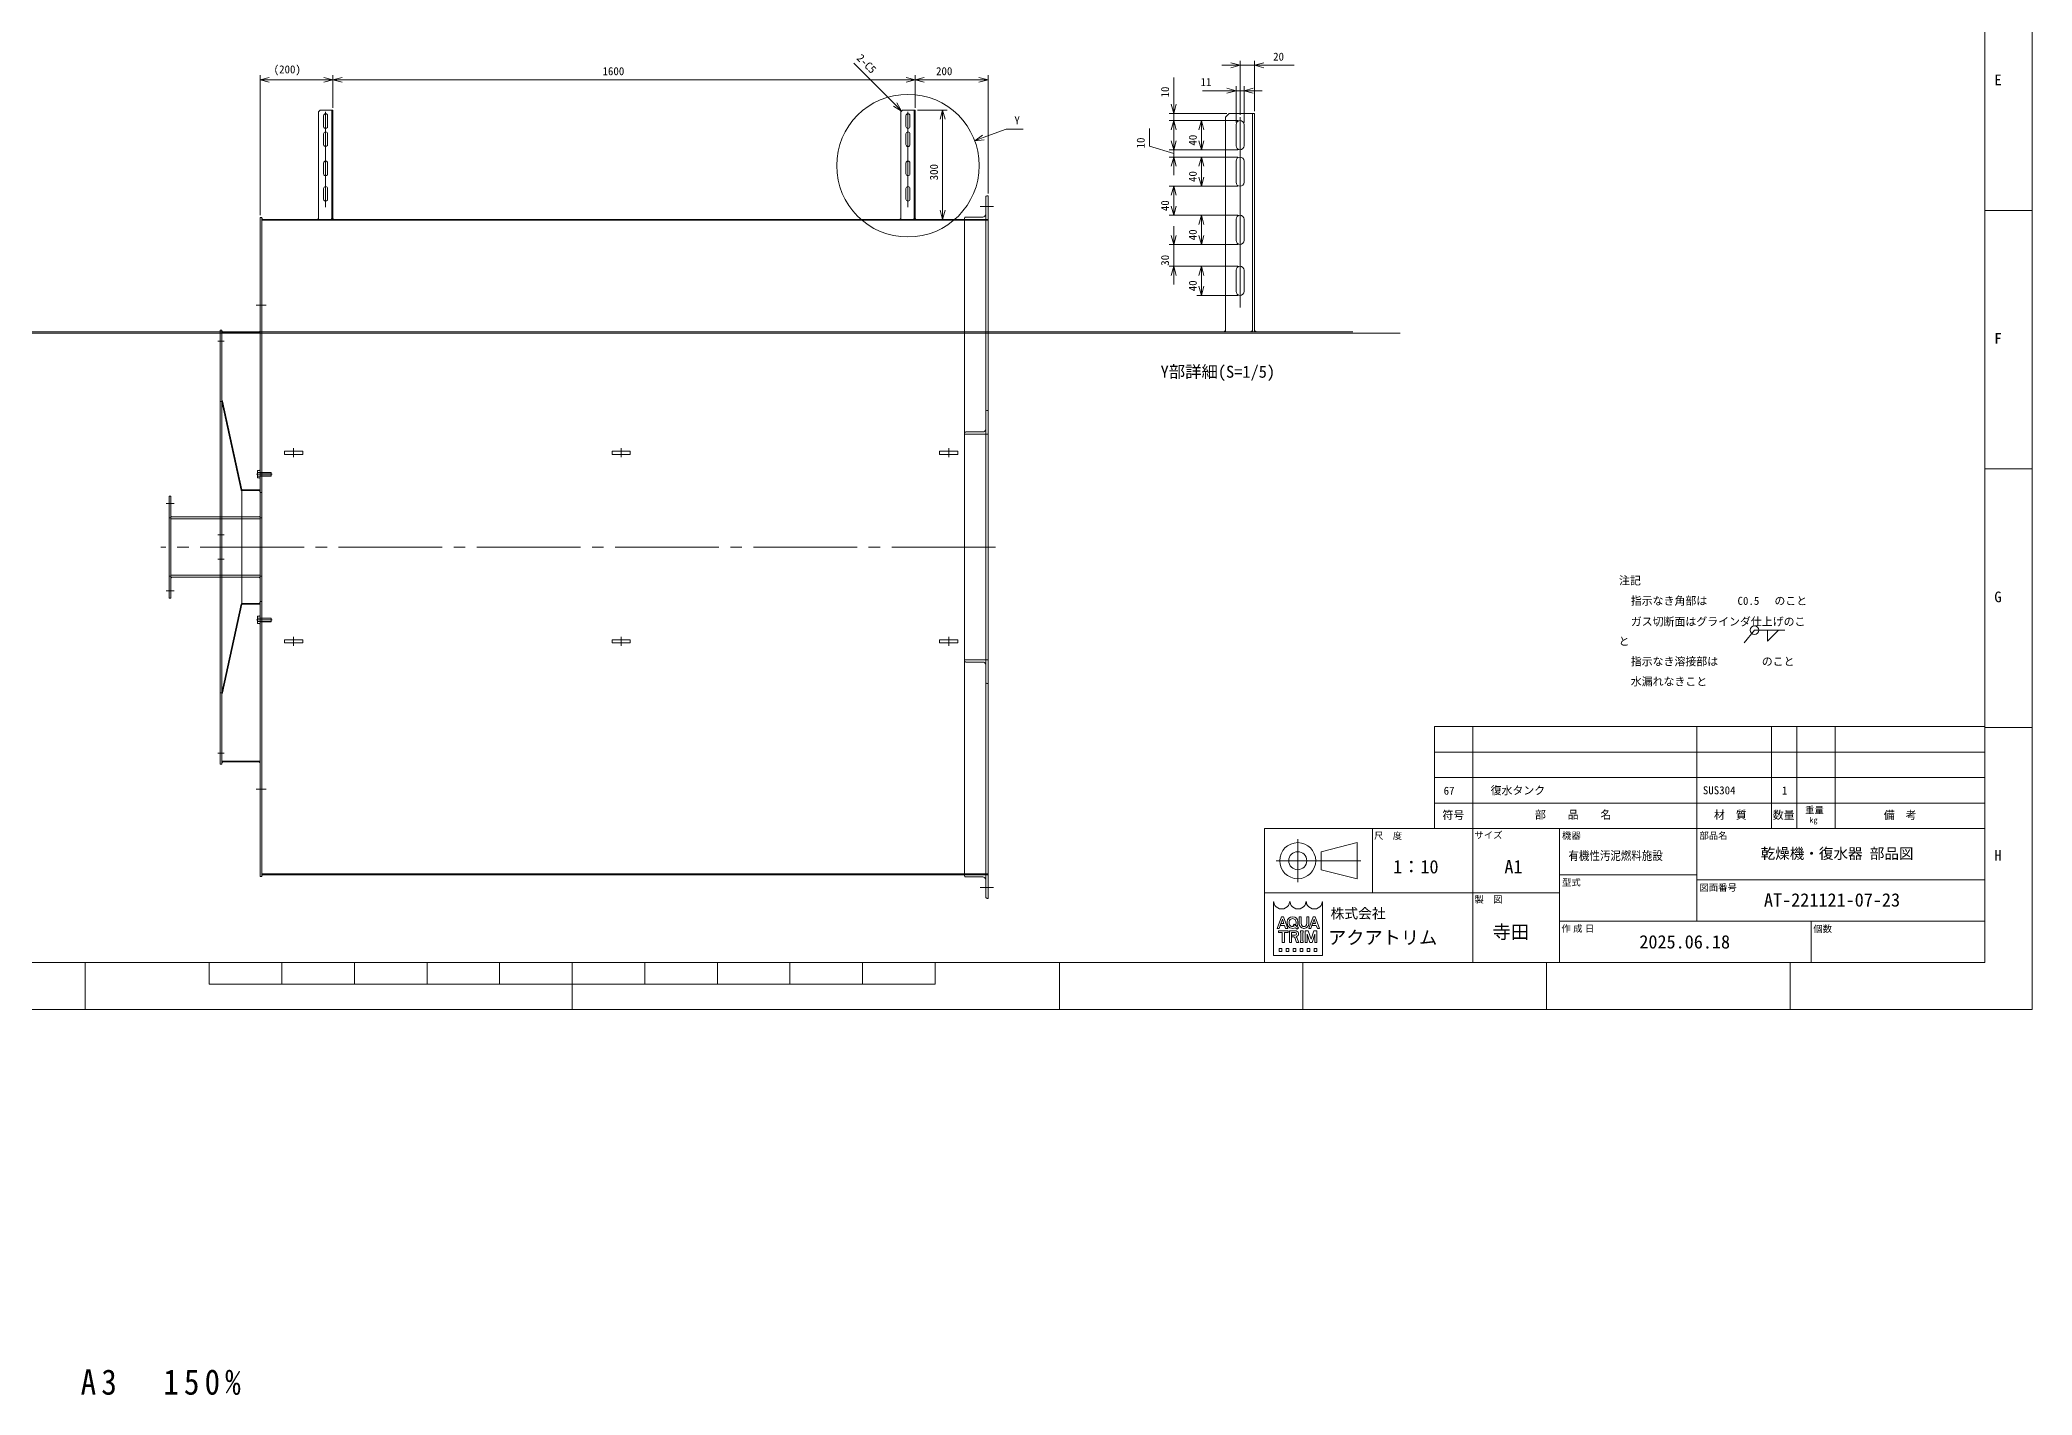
# Model space of a CAD drawing. Units: millimetres at full size, with parts at other scales. Extents: x -4141 to 4141, y -3950 to 2939.
# Drawn here: x -1333 to 4141, y -3950 to -228 of the extents above; entities that cross this region are included whole.
import ezdxf
from ezdxf.enums import TextEntityAlignment as Align

# ---------------------------------------------------------------- set-up
doc = ezdxf.new("R2010")
doc.units = ezdxf.units.MM
doc.header["$LTSCALE"] = 31.6617
doc.linetypes.add('CHAIN2', pattern=[12, 9, -1, 1, -1])
for name, color, linetype, lineweight in [('0-0_90_FRAME', 2, 'Continuous', 9), ('0-1_91_BLANK', 6, 'Continuous', 9), ('0-2_08_DIM', 3, 'Continuous', 9), ('0-3_0', 134, 'Continuous', 9), ('0-4_05_CENTER', 2, 'CHAIN2', 9), ('0-5_04_HIDDEN', 7, 'Continuous', 9), ('0-6_10_DRAFT', 1, 'Continuous', 9), ('0-7_01_NORMAL', 134, 'Continuous', 9)]:
    doc.layers.add(name, color=color, linetype=linetype, lineweight=lineweight)
doc.layers.add('0-8_07_TEXT', color=3, linetype='Continuous')
doc.layers.add('0-9', color=7, linetype='Continuous')
doc.styles.add('ＭＳ ゴシック', font='')
doc.styles.add('ＭＳ Ｐゴシック', font='')
doc.styles.get('ＭＳ ゴシック').set_extended_font_data('MS Gothic')
doc.styles.get('ＭＳ Ｐゴシック').set_extended_font_data('MS PGothic')

# ---------------------------------------------------------------- blocks, each defined once
blk = doc.blocks.new('Weld-line')
at = {"layer": '0-2_08_DIM'}
blk.add_line((0, 0), (1, 0), dxfattribs=at)
blk = doc.blocks.new('Weld10-s5')
at = {"layer": '0-2_08_DIM'}
blk.add_circle((0, 0), 2, dxfattribs=at)
blk = doc.blocks.new('Weld10-a1')
at = {"layer": '0-2_08_DIM'}
blk.add_lwpolyline([(5, 0), (0, 5), (0, 0)], close=True, dxfattribs=at)
blk = doc.blocks.new('Jis_w20130906110600')
at = {"layer": '0-2_08_DIM'}
blk.add_line((-4.631, -5.765), (0, 0), dxfattribs=at)
blk.add_blockref('Weld10-s5', (0, 0), dxfattribs=at)
at = {"layer": '0-2_08_DIM', "xscale": 14, "yscale": 14}
blk.add_blockref('Weld-line', (0, 0), dxfattribs=at)
at = {"layer": '0-2_08_DIM', "xscale": -1, "rotation": 180}
blk.add_blockref('Weld10-a1', (6, 0), dxfattribs=at)
blk = doc.blocks.new('A$C318E24B0_1_1_1')
at = {"layer": '0-3_0'}
for p, q in [((0, 0), (0, -65)), ((0, 0), (65, 0)), ((65, -2), (65, 0)), ((6, -61), (6, -14.5)), ((14.5, -6), (61, -6)), ((2, -65), (0, -65))]:
    blk.add_line(p, q, dxfattribs=at)
for centre, radius, start, end in [((14.5, -14.5), 8.5, 90, 180), ((61, -2), 4, 270, 0), ((2, -61), 4, 270, 0)]:
    blk.add_arc(centre, radius, start, end, dxfattribs=at)
blk = doc.blocks.new('A$C742A68D0_1_1_1')
at = {"layer": '0-5_04_HIDDEN'}
for p, q in [((-9.81, 7), (9.81, 7)), ((-9.81, 0), (-9.81, 7)), ((-9.81, 0), (9.81, 0)), ((-5, -30), (-5, 0)), ((-4.91, 0), (-4.91, 7)), ((-4.19, -30), (-4.19, 0)), ((4.19, -30), (4.19, 0)), ((4.91, 0), (4.91, 7)), ((5, -30), (5, 0)), ((9.81, 0), (9.81, 7)), ((-5, -30), (5, -30))]:
    blk.add_line(p, q, dxfattribs=at)
at = {"layer": '0-5_04_HIDDEN', "linetype": 'CHAIN2'}
blk.add_line((0, -33), (0, 10), dxfattribs=at)
at = {"layer": '0-6_10_DRAFT', "style": 'ＭＳ ゴシック', "width": 1.85}
blk.add_text('BT-M10x30L', height=0.22, dxfattribs=at).set_placement((6.81, 6.66), align=Align.BOTTOM_LEFT)
blk = doc.blocks.new('A$C6847E62C')
at = {"layer": '0-4_05_CENTER'}
blk.add_line((-33.42, -20), (-294.99, -20), dxfattribs=at)
at = {"layer": '0-5_04_HIDDEN'}
blk.add_line((-300, -3), (0, -3), dxfattribs=at)
at = {"layer": '0-7_01_NORMAL'}
for p, q in [((-295, -40), (-300, -35)), ((0, -40), (-295, -40)), ((-284.5, -14.5), (-255.5, -14.5)), ((-255.5, -25.5), (-284.5, -25.5)), ((-234.5, -14.5), (-205.5, -14.5)), ((-205.5, -25.5), (-234.5, -25.5)), ((-154.5, -14.5), (-125.5, -14.5)), ((-125.5, -25.5), (-154.5, -25.5)), ((-84.5, -14.5), (-55.5, -14.5)), ((-55.5, -25.5), (-84.5, -25.5))]:
    blk.add_line(p, q, dxfattribs=at)
blk.add_lwpolyline([(-300, -35), (-300, 0), (0, 0)], dxfattribs=at)
at = {"layer": '0-7_01_NORMAL', "color": 3}
for points in [[(0, 0), (-2, 0), (0, 2)], [(0, -3), (-2, -3), (0, -5)], [(0, -40), (-2, -40), (0, -42)]]:
    blk.add_lwpolyline(points, close=True, dxfattribs=at)
at = {"layer": '0-7_01_NORMAL'}
for centre, start, end in [((-284.5, -20), 90, 270), ((-255.5, -20), 270, 90), ((-234.5, -20), 90, 270), ((-205.5, -20), 270, 90), ((-154.5, -20), 90, 270), ((-125.5, -20), 270, 90), ((-84.5, -20), 90, 270), ((-55.5, -20), 270, 90)]:
    blk.add_arc(centre, 5.5, start, end, dxfattribs=at)
blk = doc.blocks.new('A$C685246EE')
at = {"layer": '0-3_0'}
for p, q in [((-40, 295), (-35, 300)), ((-40, 0), (-40, 295)), ((-25.5, 255.5), (-25.5, 284.5)), ((-14.5, 284.5), (-14.5, 255.5)), ((-25.5, 205.5), (-25.5, 234.5)), ((-14.5, 234.5), (-14.5, 205.5)), ((-25.5, 125.5), (-25.5, 154.5)), ((-14.5, 154.5), (-14.5, 125.5)), ((-25.5, 55.5), (-25.5, 84.5)), ((-14.5, 84.5), (-14.5, 55.5)), ((135, 0), (-1795, 0))]:
    blk.add_line(p, q, dxfattribs=at)
blk.add_lwpolyline([(-35, 300), (0, 300), (0, 0)], dxfattribs=at)
at = {"layer": '0-3_0', "color": 3}
for points in [[(-40, 0), (-40, 2), (-42, 0)], [(-3, 0), (-3, 2), (-5, 0)], [(0, 0), (0, 2), (2, 0)]]:
    blk.add_lwpolyline(points, close=True, dxfattribs=at)
at = {"layer": '0-3_0'}
for centre, start, end in [((-20, 284.5), 0, 180), ((-20, 255.5), 180, 0), ((-20, 234.5), 0, 180), ((-20, 205.5), 180, 0), ((-20, 154.5), 0, 180), ((-20, 125.5), 180, 0), ((-20, 84.5), 0, 180), ((-20, 55.5), 180, 0)]:
    blk.add_arc(centre, 5.5, start, end, dxfattribs=at)
at = {"layer": '0-4_05_CENTER'}
blk.add_line((-20, 33.42), (-20, 294.99), dxfattribs=at)
at = {"layer": '0-5_04_HIDDEN'}
for p, q in [((-3, 300), (-3, 0)), ((200, -2), (-1795, -2))]:
    blk.add_line(p, q, dxfattribs=at)
blk = doc.blocks.new('_Open30')
at = {"layer": '0-2_08_DIM'}
blk.add_line((0, 0), (-1, 0), dxfattribs=at)
blk.add_lwpolyline([(-1, 0.268), (0, 0), (-1, -0.268)], dxfattribs=at)

msp = doc.modelspace()

# ---------------------------------------------------------------- linework, layer by layer
at = {"layer": '0-0_90_FRAME'}
for p, q in [((4141.01, -696.26), (4011.39, -696.26)), ((4141.01, -1406.24), (4011.39, -1406.24)), ((2499.17, -2113.85), (2499.17, -2393.85)), ((2499.17, -2113.85), (4011.39, -2113.85)), ((2604.17, -2113.85), (2604.17, -2393.85)), ((3220.08, -2113.85), (3220.08, -2393.85)), ((3424.52, -2113.85), (3424.52, -2393.85)), ((3494.52, -2113.85), (3494.52, -2393.85)), ((3599.52, -2113.85), (3599.52, -2393.85)), ((4141.01, -2116.21), (4011.39, -2116.21)), ((2499.17, -2183.85), (4011.39, -2183.85)), ((2499.17, -2253.85), (4011.39, -2253.85)), ((2499.17, -2323.85), (4011.39, -2323.85)), ((2066.09, -2668.38), (2066.09, -2668.23)), ((2066.09, -2668.38), (2071.83, -2668.38)), ((2070.24, -2674.78), (2096.5, -2674.78)), ((2070.24, -2674.78), (2070.24, -2679.27)), ((2070.24, -2679.27), (2079.85, -2679.27)), ((2071.83, -2668.38), (2080.82, -2643.16)), ((2074.97, -2659.94), (2076.7, -2655.07)), ((2074.97, -2659.94), (2086.79, -2659.94)), ((2076.7, -2655.07), (2085.06, -2655.07)), ((2078.16, -2636.36), (2083.47, -2636.36)), ((2080.49, -2706.8), (2080.49, -2679.91)), ((2085.06, -2655.07), (2080.82, -2643.16)), ((2095.54, -2668.23), (2083.47, -2636.36)), ((2086.25, -2706.8), (2086.25, -2679.91)), ((2086.89, -2679.27), (2096.5, -2679.27)), ((2094.18, -2650.45), (2094.18, -2654.29)), ((2095.54, -2668.38), (2095.54, -2668.23)), ((2096.5, -2674.78), (2096.5, -2679.27)), ((2099.52, -2650.83), (2099.52, -2653.9)), ((2100.15, -2674.78), (2100.15, -2706.8)), ((2100.15, -2674.78), (2114.88, -2674.78)), ((2105.91, -2679.27), (2115.64, -2679.27)), ((2110.15, -2659.89), (2112.99, -2656.88)), ((2110.15, -2659.89), (2112.76, -2662.44)), ((2112.99, -2656.88), (2124.85, -2666.65)), ((2116.4, -2659.54), (2120.53, -2662.94)), ((2116.69, -2666.25), (2121.14, -2670.59)), ((2118.3, -2650.83), (2118.3, -2653.9)), ((2121.14, -2670.59), (2124.85, -2666.65)), ((2123.64, -2650.45), (2123.64, -2654.29)), ((2126.6, -2655.45), (2126.6, -2636.36)), ((2132.36, -2636.36), (2126.6, -2636.36)), ((2130.71, -2674.78), (2137.75, -2674.78)), ((2130.71, -2674.78), (2130.71, -2679.27)), ((2131.35, -2701.68), (2131.35, -2679.91)), ((2132.36, -2654.29), (2132.36, -2636.36)), ((2137.11, -2701.68), (2137.11, -2679.91)), ((2137.75, -2674.78), (2137.75, -2679.27)), ((2141.01, -2668.38), (2139.09, -2668.38)), ((2143.52, -2674.78), (2151.89, -2674.78)), ((2159.53, -2698.04), (2151.89, -2674.78)), ((2153.17, -2668.38), (2153.17, -2668.23)), ((2153.17, -2668.38), (2158.92, -2668.38)), ((2153.49, -2655.45), (2153.49, -2636.36)), ((2158.92, -2668.38), (2167.9, -2643.16)), ((2159.53, -2698.04), (2167.18, -2674.78)), ((2162.05, -2659.94), (2163.79, -2655.07)), ((2162.05, -2659.94), (2173.87, -2659.94)), ((2163.79, -2655.07), (2172.14, -2655.07)), ((2165.24, -2636.36), (2170.55, -2636.36)), ((2175.55, -2674.78), (2167.18, -2674.78)), ((2172.14, -2655.07), (2167.9, -2643.16)), ((2182.63, -2668.23), (2170.55, -2636.36)), ((2182.63, -2668.38), (2182.63, -2668.23)), ((2071.84, -2723.57), (2071.84, -2731.26)), ((2080.49, -2706.8), (2086.25, -2706.8)), ((2091.06, -2723.57), (2091.06, -2731.26)), ((2106.1, -2691.63), (2106.1, -2687.15)), ((2106.1, -2687.15), (2115.64, -2687.15)), ((2106.1, -2691.63), (2112.39, -2691.63)), ((2110.27, -2723.57), (2110.27, -2731.26)), ((2114.77, -2693.23), (2119.64, -2706.8)), ((2119.64, -2706.8), (2125.85, -2706.8)), ((2120.34, -2693.03), (2125.85, -2706.55)), ((2125.85, -2706.55), (2125.85, -2706.8)), ((2129.48, -2723.57), (2129.48, -2731.26)), ((2130.71, -2706.8), (2130.71, -2702.32)), ((2148.69, -2723.57), (2148.69, -2731.26)), ((2156.65, -2706.8), (2149.28, -2684.39)), ((2156.65, -2706.8), (2162.42, -2706.8)), ((2162.42, -2706.8), (2169.79, -2684.39)), ((2175.59, -2723.57), (2175.59, -2731.26)), ((-1209.25, -2890.6), (-1209.25, -2761.56)), ((1468.09, -2890.6), (1468.09, -2761.56)), ((2137.42, -2890.6), (2137.42, -2761.56)), ((2806.76, -2890.6), (2806.76, -2761.56)), ((3476.09, -2890.6), (3476.09, -2761.56))]:
    msp.add_line(p, q, dxfattribs=at)
at = {"layer": '0-0_90_FRAME', "color": 134}
for p, q in [((2328.39, -2570.64), (2328.39, -2393.85)), ((2499.17, -2393.85), (4011.39, -2393.85)), ((2604.17, -2761.56), (2604.17, -2393.85)), ((2842.46, -2761.56), (2842.46, -2393.85)), ((3220.08, -2393.85), (3220.08, -2648.42)), ((2122.96, -2541.64), (2122.96, -2422.84)), ((2063.56, -2482.24), (2296.21, -2482.24)), ((2842.46, -2570.64), (2031.39, -2570.64)), ((2842.46, -2521.14), (3220.08, -2521.14)), ((3220.08, -2535.28), (4011.39, -2535.28)), ((2842.46, -2648.42), (4011.39, -2648.42)), ((3533.82, -2648.42), (3533.82, -2761.56))]:
    msp.add_line(p, q, dxfattribs=at)
at = {"layer": '0-0_90_FRAME', "color": 6}
for p, q in [((-867.65, -2821.39), (-867.65, -2761.56)), ((-668.24, -2821.39), (-668.24, -2761.56)), ((-468.82, -2821.39), (-468.82, -2761.56)), ((-269.41, -2821.39), (-269.41, -2761.56)), ((-69.99, -2821.39), (-69.99, -2761.56)), ((129.42, -2890.6), (129.42, -2761.56)), ((328.83, -2821.39), (328.83, -2761.56)), ((528.25, -2821.39), (528.25, -2761.56)), ((727.66, -2821.39), (727.66, -2761.56)), ((927.08, -2821.39), (927.08, -2761.56)), ((1126.49, -2821.39), (1126.49, -2761.56)), ((-867.65, -2821.39), (1126.49, -2821.39))]:
    msp.add_line(p, q, dxfattribs=at)
msp.add_lwpolyline([(-3752.55, -2761.56), (4011.39, -2761.56), (4011.39, 2788.98), (-3752.55, 2788.98)], close=True, dxfattribs=at)
at = {"layer": '0-0_90_FRAME', "color": 134}
for points in [[(2031.39, -2761.56), (4011.39, -2761.56), (4011.39, -2393.85), (2031.39, -2393.85)], [(2187.31, -2457.49), (2286.31, -2432.74), (2286.31, -2531.74), (2187.31, -2506.99)]]:
    msp.add_lwpolyline(points, close=True, dxfattribs=at)
at = {"layer": '0-0_90_FRAME'}
for points in [[(2190.96, -2594.85), (2190.96, -2742.78), (2056.47, -2742.78), (2056.47, -2594.85)], [(2066.09, -2668.38), (2066.09, -2668.23), (2078.16, -2636.36)], [(2095.54, -2668.38), (2089.8, -2668.38), (2086.79, -2659.94)], [(2100.15, -2706.8), (2105.91, -2706.8), (2105.91, -2679.27)], [(2143.52, -2674.78), (2143.52, -2706.8), (2149.29, -2706.8), (2149.28, -2684.39)], [(2147.73, -2654.29), (2147.73, -2636.36), (2153.49, -2636.36)], [(2153.17, -2668.38), (2153.17, -2668.23), (2165.24, -2636.36)], [(2169.79, -2684.39), (2169.79, -2706.8), (2175.55, -2706.8), (2175.55, -2674.78)], [(2182.63, -2668.38), (2176.88, -2668.38), (2173.87, -2659.94)], [(2071.84, -2723.57), (2079.53, -2723.57), (2079.53, -2731.26), (2071.84, -2731.26)], [(2091.06, -2723.57), (2098.74, -2723.57), (2098.74, -2731.26), (2091.06, -2731.26)], [(2110.27, -2723.57), (2117.95, -2723.57), (2117.95, -2731.26), (2110.27, -2731.26)], [(2129.48, -2723.57), (2137.17, -2723.57), (2137.17, -2731.26), (2129.48, -2731.26)], [(2130.71, -2706.8), (2137.75, -2706.8), (2137.75, -2702.32)], [(2148.69, -2723.57), (2156.38, -2723.57), (2156.38, -2731.26), (2148.69, -2731.26)], [(2175.59, -2723.57), (2167.9, -2723.57), (2167.9, -2731.26), (2175.59, -2731.26)]]:
    msp.add_lwpolyline(points, dxfattribs=at)
at = {"layer": '0-0_90_FRAME', "color": 134}
for radius in [49.5, 24.75]:
    msp.add_circle((2122.96, -2482.24), radius, dxfattribs=at)
at = {"layer": '0-0_90_FRAME'}
for centre, radius, start, end in [((2056.47, -2595.49), 0.64, 0, 90), ((2101.3, -2595.49), 0.64, 0, 180), ((2101.3, -2595.49), 0.64, 0, 90), ((2146.13, -2595.49), 0.64, 0, 180), ((2190.96, -2595.49), 0.64, 90, 180), ((2079.85, -2679.91), 0.64, 0, 90), ((2086.89, -2679.91), 0.64, 90, 180), ((2115.51, -2683.21), 3.94, 271.99706, 88.00294), ((2140.14, -2654.87), 13.55, 182.45003, 265.55526), ((2130.71, -2679.91), 0.64, 0, 90), ((2143.79, -2654.44), 11.43, 179.25279, 218.96457), ((2140.05, -2652.29), 10.66, 241.15773, 298.84227), ((2137.75, -2679.91), 0.64, 90, 180), ((2139.96, -2654.87), 13.55, 274.44474, 357.54997), ((2136.3, -2654.44), 11.43, 321.03543, 0.74721), ((2112.39, -2694.19), 2.56, 21.9283, 90), ((2116.46, -2694.62), 4.19, 22.27295, 58.55311), ((2130.71, -2701.68), 0.64, 270, 0), ((2137.75, -2701.68), 0.64, 180, 270)]:
    msp.add_arc(centre, radius, start, end, dxfattribs=at)
for centre, major_axis, ratio, start_param, end_param in [((2078.89, -2595.49), (-21.77, 0), 0.882353, 6.2831853, 9.424778), ((2123.72, -2595.49), (-21.77, 0), 0.882353, 6.2831853, 9.424778), ((2168.54, -2595.49), (-21.77, 0), 0.882353, 6.2831853, 9.424778), ((2108.91, -2650.45), (-14.73, 0), 0.956522, 3.1415927, 6.2831853), ((2108.91, -2654.29), (-14.73, 0), 0.956522, 6.2831853, 8.4104559), ((2108.91, -2650.83), (9.39, 0), 0.994718, 6.2831853, 9.424778), ((2108.91, -2653.91), (9.39, 0), 0.995036, 3.1415927, 5.1354926), ((2114.88, -2683.21), (-10.34, 0), 0.81482, 1.9440695, 4.712389), ((2108.91, -2653.91), (9.39, 0), 0.995036, 5.6366671, 6.2831853), ((2108.91, -2654.29), (-14.73, 0), 0.956522, 2.4802046, 3.1415927)]:
    msp.add_ellipse(centre, major_axis=major_axis, ratio=ratio, start_param=start_param, end_param=end_param, dxfattribs=at)
at = {"layer": '0-1_91_BLANK'}
msp.add_lwpolyline([(-4141.01, -2890.6), (4141.01, -2890.6), (4141.01, 2938.6), (-4141.01, 2938.6)], close=True, dxfattribs=at)
at = {"layer": '0-2_08_DIM'}
for p, q in [((-728.01, -709.52), (-728.01, -325.12)), ((-528.01, -414.52), (-528.01, -325.12)), ((-528.01, -414.52), (-528.01, -325.12)), ((1071.99, -414.52), (1071.99, -325.12)), ((1071.99, -414.52), (1071.99, -325.12)), ((1271.99, -649.52), (1271.99, -325.12)), ((1939.54, -297.66), (1914.54, -297.66)), ((1964.54, -433.43), (1964.54, -285.16)), ((1964.54, -297.66), (2004.54, -297.66)), ((2004.54, -423.41), (2004.54, -285.16)), ((2029.54, -297.66), (2113.3, -297.66)), ((-553.01, -337.62), (-703.01, -337.62)), ((1046.99, -337.62), (-503.01, -337.62)), ((1096.99, -337.62), (1246.99, -337.62)), ((1782.18, -404.66), (1782.18, -330.91)), ((1928.54, -367.46), (1861.04, -367.46)), ((1953.54, -454.41), (1953.54, -354.96)), ((1975.54, -367.46), (1953.54, -367.46)), ((1975.54, -454.41), (1975.54, -354.96)), ((2000.54, -367.46), (2025.54, -367.46)), ((1078.24, -420.77), (1159.75, -420.77)), ((1928.29, -429.66), (1769.68, -429.66)), ((1782.18, -449.66), (1782.18, -429.66)), ((1147.25, -695.77), (1147.25, -445.77)), ((1325.85, -472.68), (1368.71, -472.68)), ((1958.29, -449.66), (1769.68, -449.66)), ((1782.18, -474.66), (1782.18, -499.66)), ((1782.18, -504.66), (1782.18, -479.66)), ((1958.29, -449.66), (1845.89, -449.66)), ((1858.39, -504.66), (1858.39, -474.66)), ((1958.29, -529.66), (1769.68, -529.66)), ((1782.18, -529.66), (1782.18, -549.66)), ((1958.29, -529.66), (1845.89, -529.66)), ((1958.29, -549.66), (1769.68, -549.66)), ((1782.18, -574.66), (1782.18, -599.66)), ((1958.29, -549.66), (1845.89, -549.66)), ((1858.39, -574.66), (1858.39, -604.66)), ((1958.29, -629.66), (1769.68, -629.66)), ((1782.18, -654.66), (1782.18, -684.66)), ((1958.29, -629.66), (1845.89, -629.66)), ((1958.29, -709.66), (1769.68, -709.66)), ((1958.29, -709.66), (1845.89, -709.66)), ((1078.24, -720.77), (1159.75, -720.77)), ((1782.18, -764.66), (1782.18, -739.66)), ((1858.39, -734.66), (1858.39, -764.66)), ((1958.29, -789.66), (1769.68, -789.66)), ((1782.18, -789.66), (1782.18, -849.66)), ((1958.29, -789.66), (1845.89, -789.66)), ((1958.29, -849.66), (1769.68, -849.66)), ((1782.18, -874.66), (1782.18, -899.66)), ((1958.29, -849.66), (1845.89, -849.66)), ((1858.39, -874.66), (1858.39, -904.66)), ((1958.29, -929.66), (1845.89, -929.66))]:
    msp.add_line(p, q, dxfattribs=at)
for points in [[(1016.81, -405.59), (989.48, -378.26), (903.24, -292.01)], [(1258.91, -496.25), (1322.25, -472.68), (1325.85, -472.68)], [(1715.31, -470.85), (1715.31, -519.6), (1782.18, -539.66)]]:
    msp.add_lwpolyline(points, dxfattribs=at)
msp.add_circle((1051.99, -573.27), 195.79, dxfattribs=at)
for centre, start, end in [((-833.01, -1220.77), 11.83344, 90), ((-778.01, -1463.77), 192.29336, 270), ((-778.01, -1777.77), 90, 167.70664), ((-833.01, -2020.77), 270, 348.16656)]:
    msp.add_arc(centre, 2, start, end, dxfattribs=at)
at = {"layer": '0-3_0'}
for p, q in [((1031.99, -425.77), (1036.99, -420.77)), ((1031.99, -720.77), (1031.99, -425.77)), ((1046.49, -465.27), (1046.49, -436.27)), ((1057.49, -436.27), (1057.49, -465.27)), ((1046.49, -515.27), (1046.49, -486.27)), ((1057.49, -486.27), (1057.49, -515.27)), ((1046.49, -595.27), (1046.49, -566.27)), ((1057.49, -566.27), (1057.49, -595.27)), ((1046.49, -665.27), (1046.49, -636.27)), ((1057.49, -636.27), (1057.49, -665.27)), ((1265.99, -706.27), (1265.99, -2535.27)), ((1206.99, -720.77), (-723.01, -720.77)), ((1206.99, -720.77), (1206.99, -2520.77)), ((1271.99, -720.77), (1271.99, -2520.77)), ((-728.01, -1030.76), (-833.01, -1030.76)), ((-728.01, -1538.17), (-973.01, -1538.17)), ((-728.01, -1703.37), (-973.01, -1703.37)), ((-833.01, -2210.77), (-728.01, -2210.77)), ((-723.01, -2520.77), (1206.99, -2520.77))]:
    msp.add_line(p, q, dxfattribs=at)
for points in [[(1036.99, -420.77), (1071.99, -420.77), (1071.99, -720.77)], [(-838.01, -1538.17), (-838.01, -1024.77), (-833.01, -1024.77), (-833.01, -1538.17)], [(-833.01, -1703.37), (-833.01, -2216.77), (-838.01, -2216.77), (-838.01, -1703.37)]]:
    msp.add_lwpolyline(points, dxfattribs=at)
for points in [[(-723.01, -715.77), (-723.01, -2525.77), (-728.01, -2525.77), (-728.01, -715.77)], [(-611.01, -1366.27), (-611.01, -1357.27), (-661.01, -1357.27), (-661.01, -1366.27)], [(288.99, -1366.27), (288.99, -1357.27), (238.99, -1357.27), (238.99, -1366.27)], [(1188.99, -1366.27), (1188.99, -1357.27), (1138.99, -1357.27), (1138.99, -1366.27)], [(-973.01, -1760.77), (-973.01, -1480.77), (-978.01, -1480.77), (-978.01, -1760.77)], [(-611.01, -1875.27), (-611.01, -1884.27), (-661.01, -1884.27), (-661.01, -1875.27)], [(288.99, -1875.27), (288.99, -1884.27), (238.99, -1884.27), (238.99, -1875.27)], [(1188.99, -1875.27), (1188.99, -1884.27), (1138.99, -1884.27), (1138.99, -1875.27)]]:
    msp.add_lwpolyline(points, close=True, dxfattribs=at)
at = {"layer": '0-3_0', "color": 3}
for points in [[(-723.01, -720.77), (-723.01, -718.27), (-720.51, -720.77)], [(1031.99, -720.77), (1031.99, -718.77), (1029.99, -720.77)], [(1068.99, -720.77), (1068.99, -718.77), (1066.99, -720.77)], [(1071.99, -720.77), (1071.99, -718.77), (1073.99, -720.77)], [(-833.01, -1030.76), (-833.01, -1028.26), (-830.51, -1030.76)], [(-728.01, -1030.76), (-728.01, -1028.26), (-730.51, -1030.76)], [(-728.01, -1410.95), (-728.01, -1408.95), (-730.01, -1410.95)], [(-728.01, -1465.77), (-728.01, -1468.27), (-730.51, -1465.77)], [(-728.01, -1430.58), (-728.01, -1432.58), (-730.01, -1430.58)], [(-973.01, -1538.17), (-973.01, -1535.67), (-970.51, -1538.17)], [(-728.01, -1538.17), (-728.01, -1535.67), (-730.51, -1538.17)], [(-973.01, -1703.37), (-973.01, -1705.87), (-970.51, -1703.37)], [(-728.01, -1703.37), (-728.01, -1705.87), (-730.51, -1703.37)], [(-728.01, -1775.77), (-728.01, -1773.27), (-730.51, -1775.77)], [(-728.01, -1810.95), (-728.01, -1808.95), (-730.01, -1810.95)], [(-728.01, -1830.58), (-728.01, -1832.58), (-730.01, -1830.58)], [(-833.01, -2210.77), (-833.01, -2213.27), (-830.51, -2210.77)], [(-728.01, -2210.77), (-728.01, -2213.27), (-730.51, -2210.77)], [(-723.01, -2520.77), (-723.01, -2523.27), (-720.51, -2520.77)]]:
    msp.add_lwpolyline(points, close=True, dxfattribs=at)
at = {"layer": '0-3_0'}
for centre, start, end in [((1051.99, -436.27), 0, 180), ((1051.99, -465.27), 180, 0), ((1051.99, -486.27), 0, 180), ((1051.99, -515.27), 180, 0), ((1051.99, -566.27), 0, 180), ((1051.99, -595.27), 180, 0), ((1051.99, -636.27), 0, 180), ((1051.99, -665.27), 180, 0)]:
    msp.add_arc(centre, 5.5, start, end, dxfattribs=at)
at = {"layer": '0-4_05_CENTER'}
for p, q in [((1051.99, -687.35), (1051.99, -425.78)), ((1287.21, -685.77), (1250.74, -685.77)), ((-711.13, -956.09), (-739.05, -956.09)), ((-844.4, -1054.94), (-826.64, -1054.94)), ((-636.01, -1349.37), (-636.01, -1374.02)), ((263.99, -1349.37), (263.99, -1374.02)), ((1163.99, -1349.37), (1163.99, -1374.02)), ((-964.41, -1500.77), (-986.45, -1500.77)), ((-844.4, -1587.52), (-826.64, -1587.52)), ((1292.2, -1620.77), (-1001.04, -1620.77)), ((-844.4, -1654.01), (-826.64, -1654.01)), ((-964.41, -1740.77), (-986.45, -1740.77)), ((-636.01, -1892.17), (-636.01, -1867.51)), ((263.99, -1892.17), (263.99, -1867.51)), ((1163.99, -1892.17), (1163.99, -1867.51)), ((-844.4, -2186.6), (-826.64, -2186.6)), ((-711.13, -2285.45), (-739.05, -2285.45)), ((1287.21, -2555.77), (1250.74, -2555.77))]:
    msp.add_line(p, q, dxfattribs=at)
at = {"layer": '0-5_04_HIDDEN'}
for p, q in [((1068.99, -420.77), (1068.99, -720.77)), ((1271.99, -722.77), (-723.01, -722.77)), ((-833.01, -1032.76), (-728.01, -1032.76)), ((-838.01, -1220.77), (-833.01, -1220.77)), ((-833.01, -1220.77), (-831.06, -1220.36)), ((-779.97, -1464.19), (-833.01, -1220.77)), ((-778.01, -1463.77), (-831.06, -1220.34)), ((-779.97, -1464.19), (-778.01, -1463.77)), ((-778.01, -1465.77), (-778.01, -1775.77)), ((-723.01, -1470.77), (-728.01, -1470.77)), ((-973.01, -1540.77), (-978.01, -1540.77)), ((-728.01, -1543.17), (-973.01, -1543.17)), ((-838.01, -1703.37), (-838.01, -1538.17)), ((-833.01, -1538.17), (-833.01, -1703.37)), ((-723.01, -1540.77), (-728.01, -1540.77)), ((-973.01, -1700.77), (-978.01, -1700.77)), ((-728.01, -1698.37), (-973.01, -1698.37)), ((-723.01, -1700.77), (-728.01, -1700.77)), ((-779.97, -1777.34), (-833.01, -2020.77)), ((-778.01, -1777.77), (-831.06, -2021.19)), ((-779.97, -1777.34), (-778.01, -1777.77)), ((-723.01, -1770.77), (-728.01, -1770.77)), ((-838.01, -2020.77), (-833.01, -2020.77)), ((-833.01, -2020.77), (-831.06, -2021.18)), ((-833.01, -2208.77), (-728.01, -2208.77)), ((-723.01, -2518.77), (1271.99, -2518.77))]:
    msp.add_line(p, q, dxfattribs=at)
for points in [[(-728.01, -1465.77), (-728.01, -1463.77), (-778.01, -1463.77), (-778.01, -1465.77)], [(-728.01, -1775.77), (-728.01, -1777.77), (-778.01, -1777.77), (-778.01, -1775.77)]]:
    msp.add_lwpolyline(points, close=True, dxfattribs=at)

# ---------------------------------------------------------------- block references
at = {"layer": '0-2_08_DIM'}
for name, p, xscale, yscale in [('_Open30', (1964.54, -297.66), 25, 25), ('_Open30', (-528.01, -337.62), 25, 25), ('_Open30', (1071.99, -337.62), 25, 25), ('_Open30', (1271.99, -337.62), 25, 25), ('_Open30', (1953.54, -367.46), 25, 25), ('Jis_w20130906110600', (3377.88, -1849.12), 6, 6)]:
    msp.add_blockref(name, p, dxfattribs=dict(at, xscale=xscale, yscale=yscale))
at = {"layer": '0-2_08_DIM', "xscale": 25, "yscale": 25}
for p, rotation in [((2004.54, -297.66), 180), ((-728.01, -337.62), 180), ((-528.01, -337.62), 180), ((1071.99, -337.62), 180), ((1975.54, -367.46), 180), ((1034.49, -423.27), 315), ((1147.25, -420.77), 90), ((1782.18, -429.66), 270), ((1235.48, -504.97), 200.41486), ((1782.18, -449.66), 90), ((1858.39, -449.66), 90), ((1782.18, -529.66), 270), ((1858.39, -529.66), 270), ((1782.18, -549.66), 90), ((1858.39, -549.66), 90), ((1782.18, -629.66), 90), ((1858.39, -629.66), 270), ((1147.25, -720.77), 270), ((1782.18, -709.66), 270), ((1858.39, -709.66), 90), ((1782.18, -789.66), 270), ((1858.39, -789.66), 270), ((1782.18, -849.66), 90), ((1858.39, -849.66), 90), ((1858.39, -929.66), 270)]:
    msp.add_blockref('_Open30', p, dxfattribs=dict(at, rotation=rotation))
at = {"layer": '0-3_0', "xscale": 2, "yscale": 2}
msp.add_blockref('A$C685246EE', (2004.54, -1029.66), dxfattribs=at)
at = {"layer": '0-3_0', "xscale": -1, "rotation": 270}
msp.add_blockref('A$C318E24B0_1_1_1', (1271.99, -720.77), dxfattribs=at)
at = {"layer": '0-3_0', "rotation": 270}
msp.add_blockref('A$C318E24B0_1_1_1', (1271.99, -2520.77), dxfattribs=at)
at = {"layer": '0-5_04_HIDDEN', "xscale": -1, "rotation": 270}
msp.add_blockref('A$C318E24B0_1_1_1', (1271.99, -1310.77), dxfattribs=at)
at = {"layer": '0-5_04_HIDDEN'}
for name, p, rotation in [('A$C742A68D0_1_1_1', (-728.01, -1420.77), 90), ('A$C742A68D0_1_1_1', (-728.01, -1820.77), 90), ('A$C318E24B0_1_1_1', (1271.99, -1930.77), 270)]:
    msp.add_blockref(name, p, dxfattribs=dict(at, rotation=rotation))
at = {"layer": '0-7_01_NORMAL', "rotation": 270}
msp.add_blockref('A$C6847E62C', (-528.01, -720.77), dxfattribs=at)

# ---------------------------------------------------------------- texts
at = {"layer": '0-0_90_FRAME', "color": 134}
for s, height, style, p in [('E', 29.33, 'ＭＳ ゴシック', (4037.16, -361.28)), ('F', 29.33, 'ＭＳ ゴシック', (4037.16, -1071.25)), ('G', 29.33, 'ＭＳ ゴシック', (4037.16, -1781.22)), ('尺\u3000度', 18.33, 'ＭＳ Ｐゴシック', (2332.87, -2428.49)), ('サイズ', 18.33, 'ＭＳ Ｐゴシック', (2608.66, -2426.63)), ('機器', 18.33, 'ＭＳ Ｐゴシック', (2849.26, -2428.08)), ('部品名', 18.33, 'ＭＳ Ｐゴシック', (3226.88, -2428.08)), ('乾燥機・復水器 部品図', 29.33, 'ＭＳ ゴシック', (3395.01, -2485.96)), ('H', 29.33, 'ＭＳ ゴシック', (4037.16, -2491.2)), ('1：10', 36.66, 'ＭＳ ゴシック', (2385.06, -2528.2)), ('A1', 36.66, 'ＭＳ ゴシック', (2690.83, -2528.2)), ('型式', 18.33, 'ＭＳ Ｐゴシック', (2849.26, -2556.61)), ('図面番号', 18.33, 'ＭＳ Ｐゴシック', (3226.88, -2570.76)), ('AT-221121-07-23', 36.66, 'ＭＳ ゴシック', (3404.03, -2619.32)), ('製\u3000図', 18.33, 'ＭＳ Ｐゴシック', (2608.66, -2603.41)), ('寺田', 36.66, 'ＭＳ ゴシック', (2658.34, -2707.51)), ('作 成 日', 18.33, 'ＭＳ Ｐゴシック', (2847.53, -2683.6)), ('個数', 18.33, 'ＭＳ Ｐゴシック', (3539.76, -2684.29)), ('2025.06.18', 36.66, 'ＭＳ ゴシック', (3061.64, -2734.41))]:
    msp.add_text(s, height=height, dxfattribs=dict(at, style=style)).set_placement(p, align=Align.BOTTOM_LEFT)
at = {"layer": '0-0_90_FRAME', "color": 3, "style": 'ＭＳ ゴシック'}
for s, height, p in [('67', 21.99, (2523.99, -2307.63)), ('復水タンク', 21.99, (2652.94, -2306.85)), ('SUS304', 21.99, (3236.19, -2306.46)), ('1', 21.99, (3453.16, -2307.12)), ('符号', 21.99, (2520.55, -2374.78)), ('部\u3000\u3000品\u3000\u3000名', 21.99, (2774.88, -2373.7)), ('材\u3000質', 21.99, (3266.76, -2374.06)), ('数量', 21.99, (3428.2, -2374.28)), ('重量', 18.33, (3517.39, -2357.92)), ('備  考', 21.99, (3733.33, -2374.78)), ('kg', 14.66, (3528.44, -2382.38))]:
    msp.add_text(s, height=height, dxfattribs=at).set_placement(p, align=Align.BOTTOM_LEFT)
at = {"layer": '0-0_90_FRAME', "color": 134, "style": 'ＭＳ ゴシック', "width": 0.9}
msp.add_text('有機性汚泥燃料施設', height=23.46, dxfattribs=at).set_placement((2866.87, -2487.39), align=Align.BOTTOM_LEFT)
at = {"layer": '0-0_90_FRAME', "style": 'ＭＳ ゴシック'}
for s, height, p in [('株式会社', 27.72, (2213.3, -2649.22)), ('アクアトリム', 36.66, (2206.34, -2722.65))]:
    msp.add_text(s, height=height, dxfattribs=at).set_placement(p, align=Align.BOTTOM_LEFT)
at = {"layer": '0-2_08_DIM', "style": 'ＭＳ ゴシック'}
for s, rotation, p in [('2-C5', 315, (904.63, -284.56)), ('10', 90, (1775.93, -386)), ('40', 90, (1852.14, -518.23)), ('10', 90, (1709.06, -525.94)), ('300', 90, (1141, -613.62)), ('40', 90, (1852.14, -618.23)), ('40', 90, (1775.93, -698.23)), ('40', 90, (1852.14, -778.23)), ('30', 90, (1775.93, -848.23)), ('40', 90, (1852.14, -918.23))]:
    msp.add_text(s, height=21.99, rotation=rotation, dxfattribs=at).set_placement(p, align=Align.BOTTOM_LEFT)
for s, height, p in [('20', 21.99, (2055.35, -291.41)), ('(200)', 21.99, (-690.87, -326.37)), ('1600', 21.99, (212.7, -331.37)), ('200', 21.99, (1129.13, -331.37)), ('11', 21.99, (1855.87, -361.21)), ('Y', 21.99, (1344.42, -466.68)), ('Y部詳細(S=1/5)', 32.99, (1746.13, -1165.69))]:
    msp.add_text(s, height=height, dxfattribs=at).set_placement(p, align=Align.BOTTOM_LEFT)
at = {"layer": '0-8_07_TEXT'}
for s, style, p in [('注記', 'ＭＳ Ｐゴシック', (3005.79, -1730.4)), ('\u3000指示なき角部は', 'ＭＳ Ｐゴシック', (3008.19, -1786.19)), ('C0.5', 'ＭＳ ゴシック', (3331.44, -1786.19)), ('のこと', 'ＭＳ Ｐゴシック', (3432.87, -1786.19)), ('\u3000ガス切断面はグラインダ仕上げのこ', 'ＭＳ Ｐゴシック', (3008.19, -1843.18)), ('と', 'ＭＳ Ｐゴシック', (3004.62, -1897.26)), ('\u3000指示なき溶接部は\u3000\u3000\u3000\u3000のこと', 'ＭＳ Ｐゴシック', (3008.19, -1952.69)), ('\u3000水漏れなきこと', 'ＭＳ Ｐゴシック', (3008.19, -2007.79))]:
    msp.add_text(s, height=21.99, dxfattribs=dict(at, style=style)).set_placement(p, align=Align.BOTTOM_LEFT)
at = {"layer": '0-9', "insert": (-1221.24, -3950.17), "char_height": 69.64, "attachment_point": 7, "style": 'ＭＳ ゴシック'}
msp.add_mtext('\\T1.33;\\W0.9;A3\u3000150%', dxfattribs=at)

doc.saveas('drawing.dxf')
